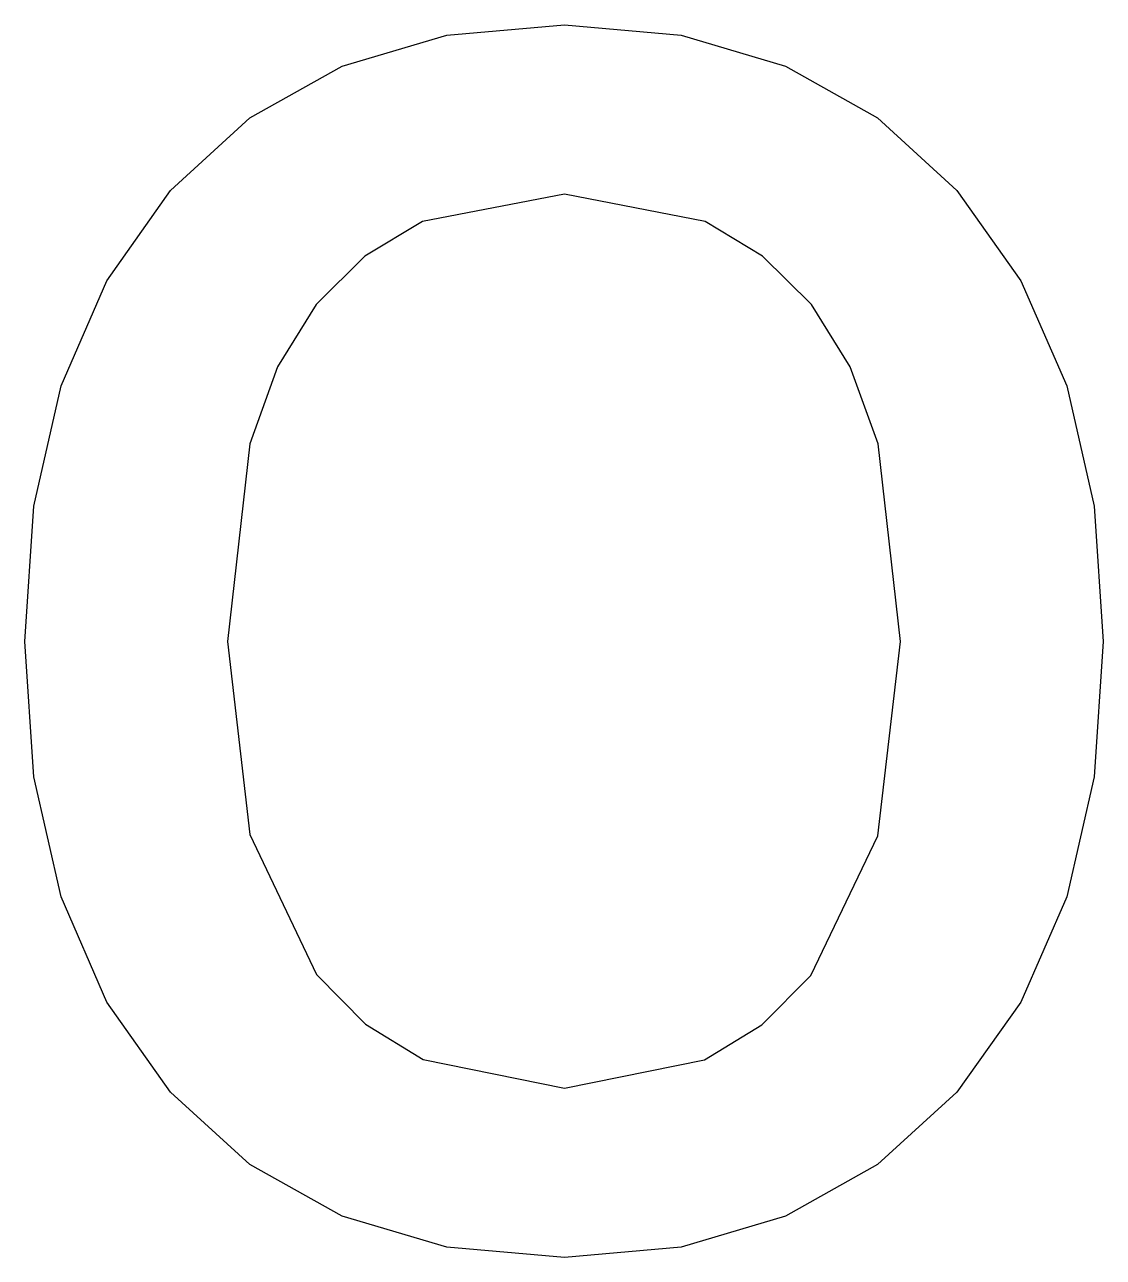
# Model space of a CAD drawing. Header units: metres. Extents: x -64 to 64, y 0 to 145.
import ezdxf

# ---------------------------------------------------------------- set-up
doc = ezdxf.new("R2010")
doc.units = ezdxf.units.M

msp = doc.modelspace()

# ---------------------------------------------------------------- linework, layer by layer
at = {"layer": 'COMPONENT0'}
for p, q in [((-13.8, 144.22), (0.06, 145.44)), ((0.06, 145.44), (13.82, 144.22)), ((-26.17, 140.55), (-13.8, 144.22)), ((13.82, 144.22), (26.12, 140.55)), ((-37.03, 134.44), (-26.17, 140.55)), ((26.12, 140.55), (36.95, 134.44)), ((-46.38, 125.89), (-37.03, 134.44)), ((36.95, 134.44), (46.32, 125.89)), ((-53.91, 115.23), (-46.38, 125.89)), ((0.06, 125.46), (-16.7, 122.2)), ((16.65, 122.2), (0.06, 125.46)), ((46.32, 125.89), (53.88, 115.23)), ((-16.7, 122.2), (-23.5, 118.14)), ((23.42, 118.14), (16.65, 122.2)), ((-23.5, 118.14), (-29.24, 112.44)), ((29.17, 112.44), (23.42, 118.14)), ((-59.29, 102.81), (-53.91, 115.23)), ((53.88, 115.23), (59.27, 102.81)), ((-29.24, 112.44), (-33.8, 105.08)), ((33.76, 105.08), (29.17, 112.44)), ((-33.8, 105.08), (-37.05, 95.99)), ((37.04, 95.99), (33.76, 105.08)), ((-62.52, 88.62), (-59.29, 102.81)), ((59.27, 102.81), (62.51, 88.62)), ((-37.05, 95.99), (-39.66, 72.66)), ((39.66, 72.66), (37.04, 95.99)), ((-63.59, 72.66), (-62.52, 88.62)), ((62.51, 88.62), (63.59, 72.66)), ((-62.52, 56.71), (-63.59, 72.66)), ((-39.66, 72.66), (-37.04, 49.88)), ((37.02, 49.73), (39.66, 72.66)), ((63.59, 72.66), (62.51, 56.71)), ((-59.29, 42.53), (-62.52, 56.71)), ((62.51, 56.71), (59.27, 42.53)), ((-37.04, 49.88), (-29.17, 33.37)), ((29.11, 33.25), (37.02, 49.73)), ((-53.91, 30.12), (-59.29, 42.53)), ((59.27, 42.53), (53.88, 30.12)), ((-29.17, 33.37), (-23.42, 27.51)), ((23.34, 27.44), (29.11, 33.25)), ((-46.38, 19.49), (-53.91, 30.12)), ((53.88, 30.12), (46.32, 19.49)), ((-23.42, 27.51), (-16.62, 23.33)), ((16.58, 23.3), (23.34, 27.44)), ((-16.62, 23.33), (0.06, 19.98)), ((0.06, 19.98), (16.58, 23.3)), ((-37.03, 10.96), (-46.38, 19.49)), ((46.32, 19.49), (36.95, 10.96)), ((-26.17, 4.87), (-37.03, 10.96)), ((36.95, 10.96), (26.12, 4.87)), ((-13.8, 1.22), (-26.17, 4.87)), ((26.12, 4.87), (13.82, 1.22)), ((0.06, 0), (-13.8, 1.22)), ((13.82, 1.22), (0.06, 0))]:
    msp.add_line(p, q, dxfattribs=at)

doc.saveas('drawing.dxf')
